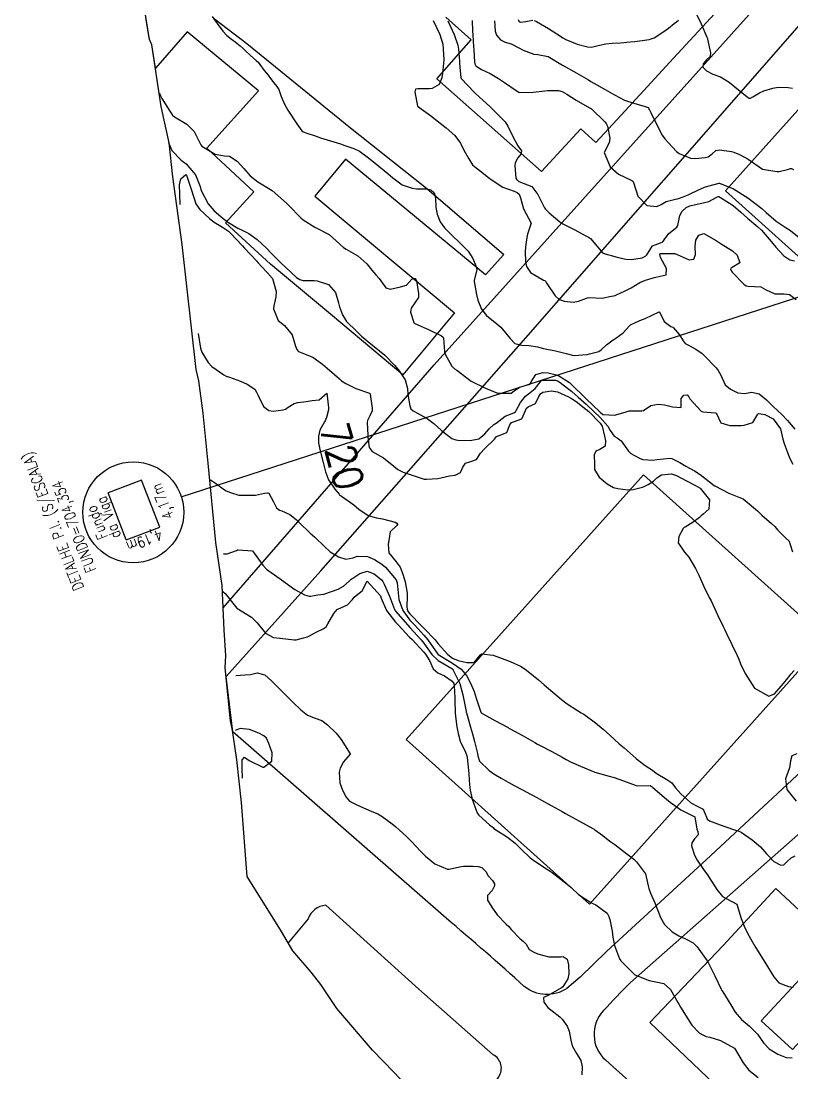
# Model space of a CAD drawing. Header units: metres. Extents: x 286371 to 293043, y 7462578 to 7466404.
# Drawn here: x 289887.6 to 289994.6, y 7463773.4 to 7463919.3 of the extents above; entities that cross this region are included whole.
import ezdxf
from ezdxf.enums import TextEntityAlignment as Align

# ---------------------------------------------------------------- set-up
doc = ezdxf.new("R2010")
doc.units = ezdxf.units.M
doc.header["$MEASUREMENT"] = 0
doc.linetypes.add('CONTINUO', pattern=[0])
doc.linetypes.add('TRACEJADO', pattern=[8.7, 8, -0.7])
for name, color, linetype in [('Area', 45, 'Continuous'), ('Cotas', 45, 'Continuous'), ('Curvas de Nivel 1m', 11, 'Continuous'), ('Curvas de Nivel 5m', 15, 'Continuous'), ('Edificações', 30, 'Continuous'), ('TEXTO', 45, 'Continuous'), ('Vias primárias', 230, 'Continuous')]:
    doc.layers.add(name, color=color, linetype=linetype)
doc.styles.add('ROMANS', font='romans', dxfattribs={"height": 0.2})
doc.styles.add('Style-STANDARD', font='STANDARD.shx')

msp = doc.modelspace()

# ---------------------------------------------------------------- linework, layer by layer
at = {"layer": 'Area'}
msp.add_polyline3d([(289941.77, 7463770.97, 724.82), (289939.34, 7463773.51, 724.75), (289936.39, 7463776.58, 729.65), (289931.43, 7463782.35, 724.81), (289929.22, 7463785.69, 730.79), (289927.87, 7463787.38, 736.7), (289925.34, 7463790.34, 734.44), (289923.77, 7463793.03, 724.95), (289918.98, 7463800.67, 724.55), (289918.23, 7463810.95, 724.8), (289917.57, 7463816.86, 725.19), (289917.08, 7463820.3, 729.91), (289916.93, 7463821.18, 724.75), (289916.68, 7463822.24, 724.72), (289915.96, 7463829.62, 723.86), (289916.02, 7463831.34, 723.64), (289915.82, 7463834.84, 725.48), (289915.52, 7463841.01, 722.37), (289914.66, 7463846.99, 721.66), (289913.61, 7463858, 727.87), (289912.9, 7463864.92, 720.23), (289912.3, 7463869.4, 727.4), (289911.93, 7463871, 727.31), (289910, 7463888.35, 723.02), (289908.67, 7463897.72, 721.46), (289908.18, 7463902.45, 722.47), (289907.08, 7463907.48, 716.76), (289905.76, 7463916.01, 719.74), (289905.45, 7463916.78, 719.89), (289904.73, 7463921.06, 719.01)], dxfattribs=at)
at = {"layer": 'Curvas de Nivel 1m', "flags": 128}
for points, elevation in [([(289914.16, 7463919.95), (289914.84, 7463918.98), (289915.61, 7463917.93), (289916.19, 7463917.3), (289916.81, 7463916.82), (289917.35, 7463916.45), (289918.05, 7463915.9), (289918.44, 7463915.54), (289918.78, 7463915.2), (289919.45, 7463914.55), (289920.23, 7463913.86), (289920.51, 7463913.61), (289920.76, 7463913.3), (289921.36, 7463912.46), (289921.9, 7463911.83), (289922.26, 7463911.37), (289922.71, 7463910.74), (289923.12, 7463910.24), (289923.4, 7463909.81), (289923.74, 7463908.86), (289924.18, 7463907.8), (289924.65, 7463906.97), (289925.11, 7463906.25), (289925.41, 7463905.78), (289925.9, 7463905.05), (289926.61, 7463904.08), (289926.78, 7463903.94), (289927.27, 7463903.75), (289928.31, 7463903.44), (289928.6, 7463903.34), (289929.17, 7463903.14), (289930.59, 7463902.7), (289931.97, 7463902.28), (289932.58, 7463902.07), (289933.81, 7463901.65), (289934.57, 7463901.29), (289935.67, 7463900.51), (289936.55, 7463899.78), (289936.77, 7463899.6), (289938.52, 7463898.19), (289939.22, 7463897.56), (289940.5, 7463896.59), (289941.89, 7463896.13), (289942.49, 7463896.06), (289943.94, 7463896.04), (289944.49, 7463895.91), (289944.96, 7463895.48), (289945.14, 7463894.81), (289945.17, 7463893.47), (289945.35, 7463892.55), (289945.8, 7463891.46), (289946.4, 7463890.62), (289947.58, 7463889.44), (289948.37, 7463888.7), (289949.67, 7463887.4), (289950.34, 7463886.37), (289950.75, 7463885.39), (289950.87, 7463884.83), (289950.5, 7463883.39), (289950.49, 7463883.19), (289950.84, 7463881.39), (289951.02, 7463880.62), (289951.52, 7463879.38), (289952.22, 7463878.46), (289953.64, 7463877.34), (289954.2, 7463876.87), (289955.5, 7463875.31), (289956.16, 7463874.6), (289957.09, 7463874.36), (289958.16, 7463874.32), (289959.3, 7463874.12), (289960.15, 7463873.91), (289961.78, 7463873.59), (289962.15, 7463873.51), (289963.26, 7463873.2), (289964.14, 7463872.97), (289964.37, 7463872.95), (289966.14, 7463873.08), (289966.21, 7463873.09), (289966.52, 7463873.15), (289967.79, 7463873.49), (289968.15, 7463873.71), (289968.89, 7463874.39), (289969.79, 7463875.1), (289970.03, 7463875.25), (289970.18, 7463875.34), (289971.19, 7463876.08), (289972.06, 7463877.07), (289972.14, 7463877.13), (289972.21, 7463877.17), (289973.49, 7463877.77), (289974.22, 7463878.08), (289976.18, 7463879), (289976.23, 7463879.01), (289976.9, 7463877.67), (289977.81, 7463876.97), (289978.07, 7463876.85), (289978.19, 7463876.75), (289979, 7463875.78), (289979.53, 7463874.95), (289979.81, 7463874.59), (289980.16, 7463874.4), (289981.27, 7463873.8), (289982.14, 7463873.2), (289982.49, 7463872.9), (289984.11, 7463871.2), (289984.38, 7463870.87), (289984.76, 7463870.2), (289985.34, 7463868.86), (289986.07, 7463868.24), (289987.11, 7463867.77), (289988.06, 7463867.66), (289989.01, 7463867.85), (289990.06, 7463867.62), (289991.09, 7463866.77), (289992.03, 7463865.87), (289993.21, 7463864.74), (289994, 7463863.93), (289995.02, 7463862.71)], 716), ([(289946.84, 7463919.35), (289947.72, 7463917.44), (289948.24, 7463915.98), (289948.35, 7463915.43), (289948.45, 7463913.74), (289948.48, 7463913.43), (289948.68, 7463911.47), (289948.69, 7463911.42), (289948.72, 7463911.36), (289950.57, 7463909.4), (289950.69, 7463909.28), (289951.7, 7463908.36), (289952.67, 7463907.48), (289952.78, 7463907.36), (289954.64, 7463905.53), (289954.82, 7463905.33), (289955.2, 7463904.75), (289955.86, 7463903.32), (289956.58, 7463902.02), (289957.09, 7463901.3), (289957, 7463900.87), (289956.56, 7463900.37), (289956.2, 7463899.66), (289956.13, 7463899.31), (289956.29, 7463897.52), (289956.43, 7463897.31), (289956.5, 7463897.24), (289956.72, 7463897.08), (289958.49, 7463896.37), (289959.36, 7463895.26), (289960.29, 7463893.4), (289960.41, 7463893.25), (289960.44, 7463893.2), (289960.94, 7463892.73), (289962.42, 7463891.46), (289962.82, 7463891.21), (289964.4, 7463890.42), (289966.02, 7463889.53), (289966.39, 7463889.33), (289966.64, 7463889.15), (289968.35, 7463887.12), (289970.35, 7463886.56), (289971.58, 7463886.31), (289972.34, 7463886.27), (289973.81, 7463886.5), (289974.35, 7463886.77), (289974.49, 7463886.89), (289974.55, 7463887.02), (289975.25, 7463888.13), (289976.38, 7463888.58), (289976.68, 7463888.69), (289976.89, 7463888.99), (289977.51, 7463889.87), (289978.41, 7463890.55), (289978.65, 7463890.72), (289978.76, 7463890.96), (289979.06, 7463892.33), (289979.36, 7463892.95), (289979.92, 7463893.47), (289980.46, 7463893.68), (289981.46, 7463893.92), (289982.46, 7463894.14), (289983.06, 7463894.3), (289984.19, 7463894.88), (289984.37, 7463894.98), (289984.48, 7463894.99), (289984.71, 7463894.87), (289986.46, 7463893.74), (289987.5, 7463892.83), (289988.43, 7463891.96), (289989.86, 7463890.79), (289990.41, 7463890.3), (289991.75, 7463888.76), (289992.37, 7463887.94), (289993.47, 7463886.74), (289994.34, 7463886.22), (289994.99, 7463886.05)], 714), ([(289950.22, 7463919.4), (289950.29, 7463917.93), (289950.31, 7463917.4), (289950.43, 7463915.76), (289950.46, 7463915.4), (289950.54, 7463913.62), (289950.58, 7463913.4), (289950.75, 7463913.11), (289951.53, 7463912.59), (289952.73, 7463912.03), (289953.88, 7463911.35), (289954.72, 7463910.78), (289956.34, 7463909.67), (289956.7, 7463909.45), (289956.81, 7463909.41), (289958.7, 7463909.45), (289960.3, 7463909.64), (289960.7, 7463909.69), (289962.22, 7463909.69), (289962.7, 7463909.55), (289963.35, 7463909.19), (289964.68, 7463908.37), (289966.51, 7463907.31), (289966.67, 7463907.22), (289966.77, 7463907.14), (289968.63, 7463905.35), (289968.82, 7463905.11), (289969, 7463904.73), (289969.36, 7463903.1), (289969.25, 7463902.44), (289968.56, 7463901.11), (289969.4, 7463899.1), (289970.52, 7463898.1), (289972.37, 7463897.19), (289972.51, 7463897.12), (289972.58, 7463897.05), (289972.62, 7463896.93), (289973.22, 7463895.04), (289974.45, 7463893.72), (289975.87, 7463893.59), (289976.46, 7463893.9), (289977.17, 7463894.28), (289978.47, 7463894.6), (289978.75, 7463894.68), (289979.52, 7463894.95), (289980.19, 7463895.23), (289980.48, 7463895.37), (289981.55, 7463895.86), (289982.49, 7463896.26), (289982.96, 7463896.43), (289984.5, 7463896.82), (289984.55, 7463896.82), (289986.49, 7463896.06), (289988.47, 7463894.81), (289990.45, 7463893.31), (289991.04, 7463892.78), (289992.43, 7463891.55), (289993.66, 7463890.74), (289994.41, 7463890.25), (289996.37, 7463888.69)], 713), ([(289953.33, 7463919.35), (289953.4, 7463917.93), (289953.61, 7463917.35), (289954.17, 7463916.7), (289954.8, 7463916.39), (289955.64, 7463916.16), (289956.79, 7463915.58), (289957.32, 7463915.29), (289958.78, 7463914.75), (289959.34, 7463914.69), (289960.77, 7463914.39), (289962.75, 7463913.2), (289964.74, 7463912.08), (289966.38, 7463911.15), (289966.72, 7463910.96), (289967.13, 7463910.72), (289968.7, 7463909.83), (289970, 7463909.09), (289970.69, 7463908.71), (289971.39, 7463908.37), (289972.67, 7463907.92), (289974.23, 7463907.46), (289974.66, 7463907.33), (289974.86, 7463907.02), (289975.03, 7463906.63), (289975.8, 7463905.01), (289976.6, 7463903.49), (289976.96, 7463902.99), (289978.57, 7463901.24), (289978.94, 7463900.96), (289980.55, 7463900.29), (289981.22, 7463900.26), (289982.56, 7463900.38), (289982.98, 7463900.47), (289983.55, 7463900.89), (289984.06, 7463901.39), (289984.57, 7463901.46), (289986.21, 7463901.21), (289986.57, 7463901.13), (289987.34, 7463900.83), (289988.55, 7463900.17), (289990.53, 7463898.78), (289992.53, 7463898.44), (289992.83, 7463898.45), (289993.99, 7463898.73), (289994.42, 7463898.85), (289994.54, 7463898.85), (289994.85, 7463898.72)], 712), ([(289956.61, 7463919.53), (289956.72, 7463919.3), (289956.84, 7463919.2), (289956.97, 7463919.17), (289957.67, 7463919.28), (289958.67, 7463919.45)], 711), ([(289958.85, 7463919.4), (289959.14, 7463919.26), (289960.83, 7463918.3), (289962.5, 7463917.21), (289962.81, 7463917), (289963.25, 7463916.75), (289964.8, 7463916.14), (289966.22, 7463915.73), (289966.79, 7463915.71), (289967.92, 7463916), (289968.8, 7463916.17), (289969.66, 7463916.24), (289970.8, 7463916.31), (289972.16, 7463916.42), (289972.81, 7463916.49), (289974.48, 7463916.7), (289974.81, 7463916.76), (289975.5, 7463917.01), (289976.83, 7463917.88), (289977.46, 7463918.36), (289978.26, 7463918.97), (289978.58, 7463919.23), (289978.85, 7463919.46)], 711), ([(289981.17, 7463920.63), (289982.01, 7463918.92), (289982.82, 7463917.1), (289982.88, 7463916.9), (289982.91, 7463916.81), (289983.33, 7463914.9), (289983.26, 7463914.41), (289982.77, 7463913.95), (289982.28, 7463913.39), (289982.26, 7463912.91), (289982.74, 7463912.41), (289983.65, 7463911.98), (289984.72, 7463911.57), (289985.89, 7463910.86), (289986.7, 7463910.19), (289988.38, 7463908.82), (289988.68, 7463908.65), (289988.86, 7463908.64), (289989.19, 7463908.81), (289990.12, 7463909.36), (289990.7, 7463909.63), (289991.96, 7463910.02), (289992.71, 7463910.15), (289994.1, 7463910.12), (289994.7, 7463910.01)], 711), ([(289906.84, 7463909.31), (289906.96, 7463908.97), (289907.18, 7463908.58), (289908.26, 7463906.84), (289908.65, 7463906.25), (289908.93, 7463906.03), (289910.62, 7463905.01), (289911.66, 7463903.99), (289912.58, 7463902.17), (289912.71, 7463901.97), (289914.56, 7463900.88), (289915.84, 7463900.64), (289916.55, 7463900.57), (289917.62, 7463899.9), (289918.53, 7463898.87), (289919.41, 7463897.87), (289920.5, 7463897.02), (289922.48, 7463895.82), (289924.46, 7463894.05), (289924.72, 7463893.79), (289926.43, 7463892.05), (289926.77, 7463891.76), (289928.41, 7463890.73), (289930.39, 7463889.7), (289932.37, 7463887.92), (289932.75, 7463887.67), (289934.35, 7463886.74), (289935.62, 7463885.63), (289936.31, 7463884.77), (289936.84, 7463884.14), (289937.31, 7463883.6), (289938.27, 7463882.3), (289938.85, 7463882.15), (289940.28, 7463882.45), (289941.1, 7463882.71), (289941.87, 7463883.52), (289942.14, 7463883.67), (289942.3, 7463883.62), (289942.42, 7463883.51), (289942.51, 7463883.29), (289942.8, 7463881.51), (289942.78, 7463880.98), (289942.25, 7463880.25), (289941.77, 7463879.52), (289941.65, 7463878.95), (289942.12, 7463877.53), (289942.2, 7463877.43), (289943.53, 7463876.83), (289944.19, 7463876.54), (289945.96, 7463875.67), (289946.18, 7463875.52), (289946.22, 7463875.45), (289946.24, 7463875.39), (289946.39, 7463873.45), (289946.48, 7463873.11), (289947.39, 7463871.44), (289947.77, 7463871.1), (289948.11, 7463870.88), (289950.08, 7463869.39), (289952.07, 7463868.4), (289953.65, 7463867.75), (289954.06, 7463867.69), (289955.64, 7463867.73), (289956.06, 7463868.02), (289956.81, 7463868.56), (289958.08, 7463868.93), (289958.31, 7463869.05), (289958.44, 7463869.27), (289959.05, 7463870.31), (289960.1, 7463870.57), (289960.8, 7463870.54), (289962.1, 7463870.22), (289963.72, 7463869.19), (289964.08, 7463868.87), (289965.82, 7463867.16), (289966.04, 7463866.94), (289967.95, 7463865.13), (289968.01, 7463865.07), (289968.37, 7463864.76), (289970.01, 7463864.67), (289970.33, 7463864.77), (289971.45, 7463865.07), (289971.87, 7463865.21), (289972.02, 7463865.24), (289973.8, 7463865.26), (289974.02, 7463865.32), (289975.04, 7463866.01), (289976.03, 7463866.19), (289976.93, 7463866.09), (289978.03, 7463865.81), (289979.24, 7463865.74), (289979.24, 7463866.96), (289979.59, 7463867.41), (289980.05, 7463867.46), (289980.28, 7463867.18), (289980.45, 7463866.94), (289982.02, 7463865.22), (289982.23, 7463865.12), (289984.02, 7463865), (289984.09, 7463864.96), (289984.14, 7463864.88), (289984.73, 7463863.61), (289985.99, 7463863.21), (289987.58, 7463863.23), (289987.99, 7463863.25), (289989.17, 7463863.63), (289989.86, 7463864.79), (289989.94, 7463864.86), (289990.02, 7463864.89), (289990.85, 7463864.77), (289992.01, 7463864.17), (289993.03, 7463862.74), (289993.37, 7463861.33), (289993.53, 7463860.73), (289993.94, 7463859.6), (289994.29, 7463858.72), (289994.74, 7463857.88)], 717), ([(289908.09, 7463902.49), (289908.56, 7463901.37), (289909.86, 7463900.01), (289910.54, 7463899.5), (289911.82, 7463897.98), (289912.49, 7463896.36), (289912.58, 7463895.97), (289912.63, 7463895.83), (289913.61, 7463893.96), (289914.44, 7463893.01), (289915.67, 7463891.93), (289916.42, 7463891.36), (289917.7, 7463890.6), (289918.4, 7463890.29), (289919.22, 7463889.87), (289920.38, 7463889.02), (289921.68, 7463887.83), (289922.35, 7463887.15), (289923.68, 7463885.8), (289924.32, 7463885.19), (289925.87, 7463883.77), (289926.3, 7463883.47), (289926.73, 7463883.33), (289928.3, 7463883.33), (289928.71, 7463883.31), (289930.29, 7463882.78), (289931.28, 7463881.69), (289931.7, 7463880.23), (289931.82, 7463879.68), (289932.22, 7463878.59), (289932.81, 7463877.67), (289934.18, 7463876.29), (289934.89, 7463875.63), (289936.16, 7463874.55), (289937.39, 7463873.6), (289938.13, 7463872.97), (289939.49, 7463871.56), (289940.1, 7463870.81), (289940.92, 7463869.54), (289941.25, 7463868.35), (289941.31, 7463867.54), (289941.6, 7463865.96), (289941.74, 7463865.53), (289942.02, 7463865.24), (289942.56, 7463864.97), (289944, 7463864.21), (289944.93, 7463863.48), (289945.98, 7463862.53), (289947.43, 7463861.44), (289947.96, 7463861.22), (289948.22, 7463861.17), (289949.96, 7463861.14), (289951.15, 7463861.38), (289951.97, 7463862.05), (289952.57, 7463862.77), (289953.25, 7463863.35), (289953.72, 7463863.62), (289954, 7463863.85), (289954.83, 7463864.5), (289956.02, 7463865), (289956.23, 7463865.1), (289956.35, 7463865.3), (289956.93, 7463866.4), (289957.63, 7463867.28), (289957.85, 7463867.48), (289958.06, 7463867.62), (289958.97, 7463868.36), (289959.69, 7463869.25), (289959.87, 7463869.46), (289960.09, 7463869.52), (289961.81, 7463869.5), (289962.09, 7463869.43), (289962.45, 7463869.21), (289964.06, 7463867.93), (289964.94, 7463867.17), (289966.03, 7463866.2), (289967.17, 7463865.14), (289968, 7463864.32), (289969.06, 7463863.11), (289969.4, 7463862.53), (289969.96, 7463861.73), (289970.36, 7463861.49), (289970.92, 7463861.08), (289971.93, 7463859.65), (289972.23, 7463859.36), (289972.75, 7463859.05), (289973.53, 7463858.65), (289973.92, 7463858.49), (289975.31, 7463858.4), (289975.92, 7463858.51), (289977.65, 7463858.71), (289977.92, 7463858.66), (289979.06, 7463858.1), (289979.9, 7463857.57), (289981.07, 7463856.93), (289981.89, 7463856.43), (289983.84, 7463854.88), (289983.86, 7463854.87), (289983.91, 7463854.84), (289985.85, 7463853.82), (289987.46, 7463853.21), (289987.84, 7463853.04), (289988.14, 7463852.82), (289989.81, 7463851.39), (289990.45, 7463850.78), (289991.78, 7463849.61), (289992.24, 7463849.23), (289992.61, 7463848.75), (289993.75, 7463847.58), (289994.21, 7463847.2), (289994.37, 7463846.72), (289994.7, 7463845.69)], 718), ([(289909.68, 7463893.86), (289909.65, 7463895.31), (289909.63, 7463896.6), (289909.78, 7463897.46), (289910.47, 7463898.05), (289910.51, 7463898.03), (289910.54, 7463898), (289910.56, 7463897.96), (289911.22, 7463895.99), (289911.58, 7463894.87), (289911.88, 7463893.98), (289912.44, 7463893.2), (289913.78, 7463891.95), (289914.42, 7463891.45), (289915.58, 7463890.75), (289916.4, 7463890.17), (289916.69, 7463889.91), (289918.37, 7463888.13), (289918.6, 7463887.88), (289920.34, 7463886), (289920.46, 7463885.85), (289922.3, 7463883.87), (289922.35, 7463883.82), (289922.51, 7463883.61), (289923.04, 7463881.81), (289923, 7463881.07), (289922.68, 7463879.82), (289922.65, 7463879.41), (289923.3, 7463877.81), (289924.19, 7463877.08), (289925.25, 7463875.78), (289925.69, 7463874.24), (289925.88, 7463873.77), (289926.14, 7463873.49), (289926.57, 7463873.32), (289928.13, 7463872.71), (289929.48, 7463871.71), (289930.11, 7463871.19), (289931.8, 7463869.68), (289932.08, 7463869.43), (289932.69, 7463869.05), (289934.07, 7463868.37), (289935.98, 7463867.7), (289936.05, 7463867.67), (289936.09, 7463867.61), (289936.09, 7463867.57), (289936.37, 7463865.61), (289936.36, 7463865.27), (289936.01, 7463864.57), (289935.71, 7463863.91), (289935.68, 7463863.62), (289935.73, 7463861.86), (289935.73, 7463861.62), (289935.94, 7463860.16), (289936.37, 7463859.61), (289937.92, 7463858.74), (289939.35, 7463857.56), (289939.9, 7463857.12), (289940.67, 7463856.76), (289941.88, 7463856.35), (289943.57, 7463855.8), (289943.87, 7463855.77), (289945.46, 7463855.88), (289945.87, 7463855.95), (289947.09, 7463856.24), (289947.88, 7463856.33), (289948.62, 7463856.68), (289948.94, 7463857.42), (289949.3, 7463858.02), (289949.91, 7463858.19), (289950.81, 7463858.49), (289951.4, 7463859.38), (289951.93, 7463860), (289953.31, 7463861.34), (289953.62, 7463861.68), (289953.96, 7463861.84), (289955.02, 7463862.27), (289955.48, 7463863.31), (289955.68, 7463863.62), (289955.99, 7463863.73), (289957.14, 7463864.15), (289957.61, 7463865.28), (289957.73, 7463865.57), (289958.02, 7463865.79), (289959.03, 7463866.26), (289959.49, 7463867.25), (289959.71, 7463867.6), (289960.06, 7463867.85), (289961.24, 7463868.05), (289962.06, 7463867.91), (289963.62, 7463867.19), (289964.04, 7463866.95), (289964.65, 7463866.56), (289966.02, 7463865.5), (289966.41, 7463865.15), (289967.99, 7463863.55), (289968.27, 7463863.12), (289968.59, 7463861.75), (289968.75, 7463861.11), (289968.69, 7463860.36), (289967.94, 7463859.9), (289967.38, 7463859.68), (289967.18, 7463859.14), (289967.19, 7463857.85), (289967.23, 7463857.13), (289967.88, 7463856.05), (289968.96, 7463855.11), (289969.86, 7463854.63), (289970.45, 7463854.49), (289971.85, 7463854.28), (289972.57, 7463854.34), (289973.86, 7463854.69), (289974.11, 7463854.78), (289974.64, 7463855.02), (289975.38, 7463855.5), (289975.88, 7463855.97), (289976.51, 7463856.37), (289977.89, 7463856.51), (289978.57, 7463856.28), (289979.87, 7463855.61), (289981.21, 7463854.92), (289981.86, 7463854.51), (289983.15, 7463852.89), (289983.09, 7463851.62), (289982.31, 7463850.91), (289982.02, 7463850.69), (289981.8, 7463850.48), (289980.92, 7463849.8), (289979.78, 7463849.13), (289979.65, 7463849.07), (289979.51, 7463848.95), (289978.91, 7463847.81), (289978.83, 7463846.96), (289979.72, 7463845.64), (289980.32, 7463844.94), (289981.21, 7463843.4), (289981.44, 7463842.92), (289981.67, 7463842.44), (289982.39, 7463840.9), (289983.14, 7463839.37), (289983.38, 7463838.89), (289983.61, 7463838.41), (289984.33, 7463836.87), (289985.06, 7463835.36), (289985.3, 7463834.86), (289985.55, 7463834.35), (289986.27, 7463832.84), (289987, 7463831.33), (289987.23, 7463830.83), (289987.48, 7463830.16), (289988.11, 7463828.81), (289989.43, 7463826.79), (289991.42, 7463825.67), (289992.17, 7463826.01), (289992.83, 7463826.74), (289993.12, 7463827.06), (289993.44, 7463827.44), (289994.03, 7463828.16), (289994.48, 7463828.72), (289994.94, 7463829.25)], 719), ([(289913.91, 7463855.71), (289913.96, 7463855.59), (289914, 7463855.56), (289914.06, 7463855.57), (289914.59, 7463855.22), (289915.85, 7463854.29), (289916.08, 7463854.15), (289916.71, 7463853.91), (289917.84, 7463853.58), (289918.19, 7463853.54), (289919.84, 7463853.54), (289920.16, 7463853.54), (289921.42, 7463853.84), (289921.84, 7463853.89), (289921.89, 7463853.88), (289921.99, 7463853.83), (289922.64, 7463852.63), (289923.09, 7463851.81), (289923.51, 7463851.5), (289923.81, 7463851.39), (289924.91, 7463850.89), (289925.79, 7463850.19), (289926.21, 7463849.76), (289927.76, 7463848.3), (289928.41, 7463847.72), (289929.72, 7463846.42), (289930.54, 7463845.69), (289931.7, 7463844.99), (289932.69, 7463844.66), (289933.7, 7463844.87), (289934.26, 7463845.08), (289935.71, 7463845.03), (289936.66, 7463844.64), (289937.69, 7463844), (289938.19, 7463843.58), (289939.66, 7463841.8), (289939.78, 7463841.55), (289939.82, 7463841.38), (289940, 7463839.55), (289940.06, 7463839.1), (289940.62, 7463837.54), (289941.57, 7463836.23), (289942.25, 7463835.51), (289943.54, 7463834.14), (289944.1, 7463833.49), (289945.47, 7463831.49), (289945.5, 7463831.46), (289945.53, 7463831.44), (289947.49, 7463830.26), (289948.7, 7463829.42), (289949.46, 7463828.54), (289950.05, 7463827.4), (289950.5, 7463826.31), (289950.8, 7463825.38), (289951.38, 7463823.6), (289951.5, 7463823.37), (289953.36, 7463822.32), (289955.21, 7463821.32), (289955.34, 7463821.24), (289955.49, 7463821.16), (289957.33, 7463820.16), (289958.92, 7463819.26), (289959.31, 7463819.04), (289959.75, 7463818.8), (289961.3, 7463817.99), (289962.72, 7463817.2), (289963.28, 7463816.89), (289963.88, 7463816.58), (289965.27, 7463815.98), (289967.25, 7463815.13), (289969.25, 7463814.6), (289969.95, 7463814.39), (289971.24, 7463813.92), (289973, 7463813.28), (289973.23, 7463813.24), (289974.95, 7463813.3), (289975.23, 7463813.09), (289975.3, 7463813.01), (289977.2, 7463811.38), (289977.69, 7463810.98), (289979.17, 7463809.91), (289981.15, 7463808.92), (289981.43, 7463807.22), (289981.53, 7463806.92), (289981.62, 7463806.42), (289981.11, 7463805.88), (289980.7, 7463805.33), (289980.69, 7463804.93), (289981.07, 7463803.63), (289981.44, 7463802.92), (289982.45, 7463801.49), (289982.87, 7463800.9), (289983.03, 7463800.66), (289984.17, 7463798.88), (289984.99, 7463797.88), (289986.97, 7463796.83), (289987.55, 7463794.83), (289987.98, 7463793.76), (289988.45, 7463792.81), (289988.9, 7463791.99), (289989.62, 7463790.79), (289990.85, 7463788.77), (289992.08, 7463786.76), (289992.81, 7463785.9), (289994.13, 7463785.39), (289994.8, 7463785.33)], 721), ([(289915.71, 7463845.44), (289916.22, 7463845.41), (289917.54, 7463845.9), (289917.66, 7463845.96), (289917.73, 7463845.97), (289919.72, 7463845.86), (289921.17, 7463843.84), (289921.68, 7463843.3), (289923.43, 7463842.03), (289923.66, 7463841.89), (289923.78, 7463841.8), (289925.63, 7463840.49), (289926.94, 7463839.75), (289927.62, 7463839.55), (289927.81, 7463839.56), (289928.83, 7463839.73), (289929.63, 7463839.82), (289929.77, 7463839.86), (289931.64, 7463840.52), (289932.36, 7463840.95), (289933.16, 7463841.65), (289933.42, 7463841.89), (289933.66, 7463842.03), (289934.62, 7463842.67), (289935.68, 7463843.01), (289936.64, 7463842.63), (289937.66, 7463841.81), (289937.83, 7463841.58), (289938.01, 7463841.22), (289938.75, 7463839.57), (289939.47, 7463837.68), (289939.53, 7463837.56), (289939.59, 7463837.46), (289941.28, 7463835.53), (289941.56, 7463835.22), (289943.13, 7463833.5), (289943.53, 7463833.02), (289944.65, 7463831.48), (289945.49, 7463830.62), (289947.41, 7463829.5), (289947.47, 7463829.47), (289947.52, 7463829.43), (289947.6, 7463829.3), (289948.54, 7463827.42), (289948.95, 7463825.87), (289949.02, 7463825.41), (289949.38, 7463823.55), (289949.41, 7463823.4), (289949.43, 7463823.35), (289950.01, 7463821.39), (289950.27, 7463820.45), (289950.54, 7463819.39), (289950.95, 7463817.72), (289951.03, 7463817.38), (289951.27, 7463816.67), (289952.6, 7463815.35), (289953.25, 7463814.92), (289954.25, 7463814.32), (289955.23, 7463813.77), (289956.08, 7463813.3), (289957.22, 7463812.69), (289958.43, 7463812.04), (289959.2, 7463811.62), (289959.86, 7463811.24), (289961.18, 7463810.5), (289962.71, 7463809.66), (289963.17, 7463809.42), (289963.58, 7463809.19), (289965.15, 7463808.32), (289966.98, 7463807.3), (289967.14, 7463807.21), (289967.26, 7463807.13), (289968.35, 7463806.34), (289969.11, 7463805.74), (289969.48, 7463805.47), (289970.01, 7463805.09), (289971.09, 7463804.28), (289972.66, 7463803.05), (289973.06, 7463802.7), (289974.3, 7463801.03), (289974.66, 7463799.37), (289974.74, 7463799.02), (289974.99, 7463798.37), (289975.58, 7463797.01), (289976.01, 7463795.94), (289976.36, 7463794.99), (289976.93, 7463794.02), (289977.98, 7463792.97), (289978.91, 7463792.41), (289979.82, 7463792.02), (289980.89, 7463791.46), (289981.45, 7463790.92), (289982.86, 7463788.98), (289982.91, 7463788.89), (289982.99, 7463788.75), (289983.89, 7463786.88), (289984.8, 7463785.03), (289984.88, 7463784.86), (289985, 7463784.65), (289986.12, 7463782.84), (289986.75, 7463781.83), (289987.62, 7463780.82), (289988.71, 7463779.91), (289989.81, 7463778.79), (289990.68, 7463777.58), (289991.43, 7463776.76), (289992.65, 7463776.01), (289993.82, 7463775.55), (289994.65, 7463775.53)], 722), ([(289915.63, 7463840.2), (289915.93, 7463839.92), (289917.59, 7463837.89), (289919.58, 7463836.63), (289920.38, 7463835.85), (289921.54, 7463834.41), (289922.67, 7463833.82), (289923.53, 7463833.74), (289923.6, 7463833.74), (289925.53, 7463833.51), (289925.81, 7463833.49), (289926.84, 7463833.75), (289927.37, 7463833.91), (289927.54, 7463833.98), (289928.66, 7463834.61), (289929.55, 7463835.02), (289929.97, 7463835.3), (289930.18, 7463835.71), (289931.05, 7463837.15), (289931.49, 7463837.68), (289931.59, 7463837.73), (289932.91, 7463838.35), (289933.62, 7463839.09), (289933.84, 7463839.42), (289934.15, 7463839.64), (289934.95, 7463840.31), (289935.65, 7463841.61), (289937.49, 7463839.59), (289937.62, 7463839.26), (289938.35, 7463837.57), (289939.57, 7463835.95), (289939.96, 7463835.55), (289941.54, 7463833.88), (289941.88, 7463833.52), (289943.51, 7463831.77), (289943.74, 7463831.49), (289944.33, 7463830.64), (289944.81, 7463829.47), (289945.47, 7463828.93), (289946.4, 7463828.51), (289947.45, 7463827.76), (289947.67, 7463827.43), (289947.74, 7463827.13), (289947.81, 7463825.43), (289947.82, 7463825.02), (289947.89, 7463823.43), (289947.92, 7463822.87), (289948.1, 7463821.42), (289948.27, 7463820.48), (289948.57, 7463819.42), (289949.29, 7463817.93), (289949.48, 7463817.4), (289949.52, 7463817.16), (289949.73, 7463815.4), (289949.78, 7463814.86), (289949.88, 7463813.39), (289949.96, 7463812.64), (289950.21, 7463811.39), (289950.82, 7463809.73), (289950.98, 7463809.38), (289951.16, 7463809.16), (289952.64, 7463807.85), (289953.14, 7463807.44), (289953.26, 7463807.34), (289955.12, 7463806.12), (289956.18, 7463805.3), (289957.09, 7463804.4), (289958.28, 7463803.27), (289959.07, 7463802.7), (289960.56, 7463801.73), (289961.05, 7463801.41), (289961.32, 7463801.22), (289963.02, 7463799.94), (289963.91, 7463799.18), (289964.99, 7463798.16), (289966.57, 7463797.14), (289966.97, 7463796.94), (289967.39, 7463796.71), (289968.95, 7463795.56), (289969.21, 7463795.1), (289969.34, 7463794.7), (289969.66, 7463793.09), (289969.74, 7463792.25), (289970, 7463791.09), (289970.7, 7463789.23), (289970.77, 7463789.08), (289970.85, 7463788.98), (289972.82, 7463787.04), (289974.81, 7463786.25), (289975.74, 7463786.07), (289976.81, 7463785.82), (289977.74, 7463784.97), (289978.77, 7463783.2), (289978.9, 7463782.95), (289979.16, 7463782.55), (289980.16, 7463780.93), (289980.72, 7463780.04), (289981.79, 7463778.91), (289982.7, 7463778.49), (289983.22, 7463778.36), (289984.68, 7463777.92), (289986.66, 7463776.83), (289987.84, 7463774.82), (289988.62, 7463773.78), (289989.91, 7463772.78)], 723), ([(289917.45, 7463828.56), (289918.71, 7463828.63), (289919.46, 7463828.69), (289920.41, 7463828.9), (289921.46, 7463828.65), (289922.36, 7463827.82), (289923.43, 7463826.76), (289924.43, 7463825.79), (289925.4, 7463824.8), (289926.46, 7463823.76), (289927.37, 7463823.04), (289928.45, 7463822.64), (289929.36, 7463822.31), (289930.16, 7463821.7), (289931.34, 7463820.55), (289932.06, 7463819.67), (289933.29, 7463817.68), (289933.31, 7463817.65), (289933.31, 7463817.64), (289933.29, 7463817.62), (289932.37, 7463816.57), (289931.9, 7463815.67), (289931.79, 7463815.14), (289931.87, 7463813.67), (289932.22, 7463812.66), (289932.74, 7463811.66), (289933.19, 7463811.13), (289934.23, 7463810.59), (289935.17, 7463810.19), (289936.54, 7463809.6), (289937.16, 7463809.34), (289937.75, 7463808.99), (289939.14, 7463807.97), (289939.62, 7463807.56), (289941.11, 7463806.19), (289941.79, 7463805.52), (289943.08, 7463804.18), (289943.75, 7463803.49), (289945.06, 7463802.41), (289946.82, 7463801.67), (289947.05, 7463801.68), (289948.47, 7463802.01), (289949.05, 7463802.09), (289950.35, 7463802.1), (289951.05, 7463802.06), (289951.59, 7463801.91), (289952.14, 7463801.36), (289952.43, 7463800.75), (289953.03, 7463800.11), (289953.33, 7463799.66), (289953.34, 7463799.35), (289953, 7463798.72), (289952.34, 7463798.02), (289952.37, 7463797.36), (289952.97, 7463796.4), (289953.71, 7463795.34), (289954.93, 7463794.04), (289955.31, 7463793.71), (289955.63, 7463793.31), (289956.89, 7463792), (289957.31, 7463791.71), (289957.71, 7463791.28), (289958.13, 7463790.52), (289958.87, 7463790.1), (289959.48, 7463789.87), (289960.86, 7463789.54), (289962.53, 7463789.53), (289962.86, 7463789.55), (289963.4, 7463789.19), (289963.6, 7463788.43), (289963.66, 7463787.18), (289963.53, 7463786.47), (289962.8, 7463785.35), (289962.63, 7463785.2), (289960.78, 7463784.14), (289960.14, 7463783.88), (289960.2, 7463783.24), (289960.75, 7463782.5), (289962.39, 7463781.21), (289962.73, 7463780.87), (289963.4, 7463779.88), (289963.69, 7463779.19), (289963.92, 7463777.95), (289964.11, 7463777.18), (289964.66, 7463776.22), (289965.3, 7463775.16), (289965.52, 7463774.27), (289965.43, 7463773.16)], 724), ([(289918.35, 7463814.3), (289918.31, 7463815.69), (289918.3, 7463816.83), (289918.62, 7463817.2), (289919.28, 7463816.76), (289921.18, 7463815.84), (289921.26, 7463815.81), (289921.29, 7463815.81), (289921.33, 7463815.83), (289922.41, 7463816.68), (289922.48, 7463817.82), (289922.02, 7463819.12), (289921.69, 7463819.83), (289921.33, 7463820.19), (289920.64, 7463820.53), (289919.34, 7463821.06), (289918.01, 7463821.21), (289917.34, 7463820.93)], 724), ([(289995.29, 7463817.66), (289994.61, 7463817.4), (289994.4, 7463816.72), (289994.26, 7463815.72), (289993.89, 7463814.72), (289993.74, 7463814.22), (289993.89, 7463812.72), (289995.19, 7463811.11)], 719)]:
    msp.add_lwpolyline(points, dxfattribs=dict(at, elevation=elevation))
at = {"layer": 'Curvas de Nivel 5m', "flags": 128}
for points, elevation in [([(289944.84, 7463919.42), (289945.74, 7463917.47), (289946.14, 7463916.12), (289946.22, 7463915.46), (289946.29, 7463913.93), (289946.27, 7463913.46), (289946.11, 7463912.09), (289946.02, 7463911.46), (289945.66, 7463910.52), (289944.7, 7463909.96), (289944.28, 7463909.91), (289942.7, 7463909.91), (289942.36, 7463909.86), (289942.25, 7463909.52), (289942.66, 7463907.51), (289944.64, 7463906.08), (289945.39, 7463905.47), (289946.62, 7463904.49), (289947.84, 7463903.44), (289948.59, 7463902.38), (289949.08, 7463901.42), (289949.77, 7463900.2), (289950.29, 7463899.4), (289950.54, 7463899.13), (289951.39, 7463898.52), (289952.52, 7463897.64), (289952.86, 7463897.36), (289954.49, 7463896.29), (289956.07, 7463895.72), (289956.48, 7463895.55), (289956.74, 7463895.3), (289956.95, 7463894.81), (289957.37, 7463893.29), (289958.41, 7463891.27), (289957.92, 7463889.76), (289957.82, 7463889.28), (289957.65, 7463888), (289957.6, 7463887.29), (289957.64, 7463885.98), (289957.79, 7463885.28), (289958.31, 7463884.45), (289960.14, 7463883.4), (289960.3, 7463883.32), (289960.39, 7463883.24), (289960.6, 7463882.93), (289961.74, 7463881.22), (289962.26, 7463880.74), (289962.98, 7463880.47), (289964.25, 7463880.32), (289964.97, 7463880.45), (289966.26, 7463880.94), (289966.45, 7463880.97), (289968.26, 7463880.9), (289968.47, 7463880.92), (289969.33, 7463881.11), (289970.09, 7463881.27), (289970.27, 7463881.33), (289971.46, 7463881.9), (289972.28, 7463882.34), (289973.5, 7463883.04), (289974.3, 7463883.39), (289975.55, 7463883.76), (289976.31, 7463883.94), (289977.17, 7463884.12), (289977.21, 7463884.98), (289976.35, 7463886.51), (289976.28, 7463887), (289976.3, 7463887.05), (289976.36, 7463887.07), (289978.27, 7463887.06), (289978.36, 7463887.06), (289978.68, 7463886.96), (289980.34, 7463886.2), (289980.99, 7463886.28), (289981.22, 7463886.92), (289981.2, 7463888.1), (289981.28, 7463888.92), (289981.68, 7463889.63), (289982.4, 7463889.84), (289984.08, 7463888.88), (289984.38, 7463888.68), (289984.81, 7463888.43), (289986.36, 7463887.43), (289987, 7463886.83), (289987.37, 7463885.79), (289986.33, 7463885.13), (289986.12, 7463885.05), (289986.08, 7463884.85), (289986.32, 7463884.47), (289987.93, 7463882.82), (289988.28, 7463882.6), (289988.55, 7463882.54), (289990.28, 7463882.44), (289990.96, 7463882.09), (289992.26, 7463881.47), (289993.52, 7463881.48), (289994.26, 7463881.38), (289995.21, 7463880.71)], 715), ([(289912.18, 7463875.97), (289912.51, 7463873.97), (289912.72, 7463873.39), (289913.57, 7463871.95), (289914.11, 7463871.41), (289915.77, 7463870.24), (289916.09, 7463870.06), (289916.54, 7463869.91), (289918.08, 7463869.39), (289918.99, 7463868.95), (289920.06, 7463868.24), (289920.31, 7463867.85), (289920.52, 7463867.37), (289921.29, 7463865.84), (289922.02, 7463865.29), (289922.61, 7463865.22), (289924.02, 7463865.4), (289924.33, 7463865.48), (289924.7, 7463865.78), (289925.54, 7463866.26), (289926.03, 7463866.39), (289927.21, 7463866.57), (289928.04, 7463866.69), (289928.98, 7463866.78), (289930.05, 7463867.7), (289930.31, 7463865.7), (289930.31, 7463865.41), (289930, 7463864.31), (289929.82, 7463863.88), (289929.73, 7463863.71), (289929.11, 7463862.59), (289928.88, 7463861.72), (289928.92, 7463860.75), (289929.12, 7463859.72), (289929.54, 7463858.08), (289929.65, 7463857.71), (289929.89, 7463856.78), (289930.31, 7463855.7), (289931.17, 7463854.37), (289931.76, 7463853.68), (289931.84, 7463853.6), (289932.08, 7463853.43), (289933.82, 7463852.21), (289934.49, 7463851.63), (289935.79, 7463850.72), (289936.97, 7463850.42), (289937.78, 7463850.26), (289939.53, 7463849.81), (289939.78, 7463849.69), (289939.86, 7463849.55), (289939.86, 7463849.47), (289939.77, 7463849.34), (289938.86, 7463848.46), (289938.73, 7463847.57), (289938.56, 7463846.74), (289938.66, 7463845.57), (289939.7, 7463844.29), (289940.24, 7463843.55), (289940.6, 7463842.61), (289940.91, 7463841.54), (289941.2, 7463839.97), (289941.2, 7463839.53), (289941.14, 7463838), (289941.27, 7463837.53), (289941.59, 7463837.11), (289943.13, 7463835.5), (289943.56, 7463835.07), (289945.09, 7463833.47), (289945.53, 7463832.95), (289946.85, 7463831.44), (289947.5, 7463830.97), (289948.29, 7463830.62), (289949.49, 7463830.33), (289950.53, 7463830.34), (289951.35, 7463831.38), (289951.4, 7463831.48), (289951.51, 7463831.57), (289953.13, 7463831.35), (289953.5, 7463831.24), (289953.66, 7463831.18), (289955.49, 7463830.47), (289956.92, 7463829.85), (289957.47, 7463829.5), (289957.75, 7463829.28), (289959.44, 7463827.92), (289960.23, 7463827.24), (289961.42, 7463826.23), (289962.64, 7463825.21), (289963.4, 7463824.63), (289964.87, 7463823.69), (289965.38, 7463823.38), (289965.71, 7463823.16), (289967.36, 7463821.97), (289968.39, 7463821.12), (289969.33, 7463820.29), (289970.64, 7463819.08), (289971.31, 7463818.49), (289972.97, 7463817.05), (289973.28, 7463816.79), (289974.22, 7463816.08), (289975.26, 7463815.39), (289975.79, 7463815.01), (289977.24, 7463814.12), (289977.92, 7463813.66), (289978.46, 7463812.97), (289979.21, 7463812.14), (289980.53, 7463810.93), (289981.18, 7463810.58), (289982.28, 7463810.01), (289982.76, 7463808.89), (289982.86, 7463808.6), (289983.15, 7463808.4), (289984.26, 7463807.99), (289985.14, 7463807.64), (289986.91, 7463807.05), (289987.13, 7463806.99), (289987.57, 7463806.82), (289989.11, 7463805.77), (289990.23, 7463804.78), (289991.08, 7463803.79), (289992.09, 7463802.75), (289993.06, 7463802.23), (289993.5, 7463802.29), (289993.92, 7463802.72), (289994.51, 7463803.27), (289995.08, 7463803.51)], 720)]:
    msp.add_lwpolyline(points, dxfattribs=dict(at, elevation=elevation))
at = {"layer": 'Edificações'}
for points in [[(289987.88, 7463924.71), (289978.18, 7463914.18), (289970.9, 7463906.29), (289967.38, 7463902.47), (289965.3, 7463904.38), (289959.84, 7463898.47), (289945.31, 7463911.29), (289950.1, 7463916.74), (289946.56, 7463919.86)], [(289986.88, 7463768.97), (289974.88, 7463780.43), (289985.06, 7463791.1), (289992.37, 7463798.99), (289999.68, 7463792.22), (290000.42, 7463791.53), (289993.93, 7463784.52), (289990.35, 7463780.66), (289994.68, 7463776.65), (289996.34, 7463778.45), (289997.41, 7463777.46), (289997.41, 7463777.46), (290001.58, 7463773.95), (290002.7, 7463775.28), (290005.39, 7463773.01), (290014.33, 7463782.82), (290020.79, 7463776.93), (290026.29, 7463771.92)]]:
    msp.add_lwpolyline(points, dxfattribs=at)
at = {"layer": 'Edificações', "elevation": 718.67}
msp.add_lwpolyline([(289914.49, 7463919.65), (289918.96, 7463916.19), (289933.11, 7463904.71), (289943.9, 7463896.13), (289954.62, 7463886.95), (289952.06, 7463884.12), (289932.65, 7463900.18), (289928.41, 7463895.05), (289947.78, 7463878.85), (289940.59, 7463870.26), (289930.56, 7463878.65), (289922.22, 7463885.62), (289916, 7463891.35), (289919.95, 7463895.64), (289913.41, 7463901.67), (289920.58, 7463909.66), (289910.66, 7463917.84), (289906.26, 7463912.79), (289905.76, 7463916.01), (289905.45, 7463916.78), (289905.09, 7463918.92), (289904.73, 7463921.06)], dxfattribs=at)
at = {"layer": 'Edificações'}
for points in [[(290000.68, 7463912.78), (290026.86, 7463889.27), (290011.57, 7463872.24), (289985.39, 7463895.76)], [(289974.03, 7463856.36), (289999.46, 7463833.52), (289966.51, 7463796.84), (289941.08, 7463819.68)]]:
    msp.add_lwpolyline(points, close=True, dxfattribs=at)
at = {"layer": 'TEXTO', "linetype": 'TRACEJADO', "flags": 128}
msp.add_lwpolyline([(289902.19, 7463847.34), (289899.69, 7463853.87)], dxfattribs=at)
at = {"layer": 'TEXTO', "linetype": 'CONTINUO'}
for points in [[(289909.86, 7463853.34, 0), (290107.21, 7463917.19, 0)], [(289902.19, 7463847.34, 0), (289906.86, 7463849.13, 0), (289904.35, 7463855.66, 0), (289899.69, 7463853.87, 0)]]:
    msp.add_polyline3d(points, dxfattribs=at)
msp.add_circle((289903.2, 7463851.18), 7, dxfattribs=at)
at = {"layer": 'Vias primárias'}
for points, elevation in [([(289915.67, 7463837.93), (289944.96, 7463871.65), (289991.61, 7463923.5), (289993.31, 7463925.74, 0.319296), (289993.43, 7463929.84), (289929.27, 7463987.34), (289925.99, 7463990.31, 0.333143), (289919.4, 7463990.93), (289897.79, 7463966.33)], 723.92), ([(289929.91, 7463796.68, 0.297717), (289927.46, 7463794.78, -0.95164)], 731.02), ([(289949.41, 7463761.92), (289951.31, 7463767.65, -0.070527), (289953.91, 7463772.89, 0.45333), (289953.14, 7463775.94), (289942.81, 7463785.04), (289929.91, 7463796.68)], 731.02)]:
    msp.add_lwpolyline(points, format="xyb", dxfattribs=dict(at, elevation=elevation))
at = {"layer": 'Vias primárias', "elevation": 724}
msp.add_lwpolyline([(289916.08, 7463828.39), (289929.21, 7463843.08), (289957.66, 7463875.4), (289995.68, 7463918.74), (289998.14, 7463921.51), (289999.68, 7463923.25, -0.283626), (290001.21, 7463923.71), (290040.05, 7463888.18), (290052.33, 7463877.1), (290053.45, 7463876.24, -0.46468), (290053.71, 7463870.05), (290001.91, 7463820.82), (289982.7, 7463802.96), (289968.88, 7463790.28), (289965.22, 7463786.69), (289963.37, 7463785.13, -0.325864), (289957.47, 7463785.41, 0.009974), (289946.61, 7463794.87), (289917, 7463820.74)], format="xyb", close=True, dxfattribs=at)
at = {"layer": 'Vias primárias'}
msp.add_lwpolyline([(290221.95, 7463731.11), (290143.32, 7463797.62), (290069.81, 7463861.64), (290065.29, 7463865.48, 0.408681), (290057.33, 7463864.91), (290038.44, 7463847.2), (290010.8, 7463820), (289972.2, 7463785.98, 0.003135), (289968.44, 7463782.06, 0.423106), (289968.73, 7463775.24), (289969.82, 7463774.27), (290029.76, 7463720.73), (290103.9, 7463656.44), (290125.78, 7463637.63, 0.43994), (290146.69, 7463638.36), (290195.33, 7463691.24, -0.070293), (290203.44, 7463697.9), (290208.08, 7463703.1), (290217.68, 7463713.66, 0.090579), (290219.79, 7463717.05, 0.047881), (290222.08, 7463723.13, 0.259533)], format="xyb", close=True, dxfattribs=at)
at = {"layer": 'Vias primárias', "elevation": 731.02}
msp.add_lwpolyline([(289927.46, 7463794.78), (289924.69, 7463791.45)], dxfattribs=at)

# ---------------------------------------------------------------- texts
at = {"layer": 'Cotas', "style": 'Style-STANDARD'}
msp.add_text('720', height=4, rotation=285.1489, dxfattribs=at).set_placement((289932.16, 7463858.96, 720), align=Align.MIDDLE_CENTER)
at = {"layer": 'TEXTO', "style": 'ROMANS', "width": 0.8}
for s, rotation, p in [('DETALHE P.I. (S/ESCALA)', 111, (289896.38, 7463840.69)), ('FUNDO=704,354', 111, (289898.07, 7463843.2)), ('4,17m', 111, (289908.83, 7463850.54)), ('da Viga', 111, (289901.52, 7463847.89)), ('Fundo', 111, (289899.69, 7463847.76)), ('4,19m', 201, (289906.87, 7463848.86))]:
    msp.add_text(s, height=1.5, rotation=rotation, dxfattribs=at).set_placement(p)

doc.saveas('drawing.dxf')
